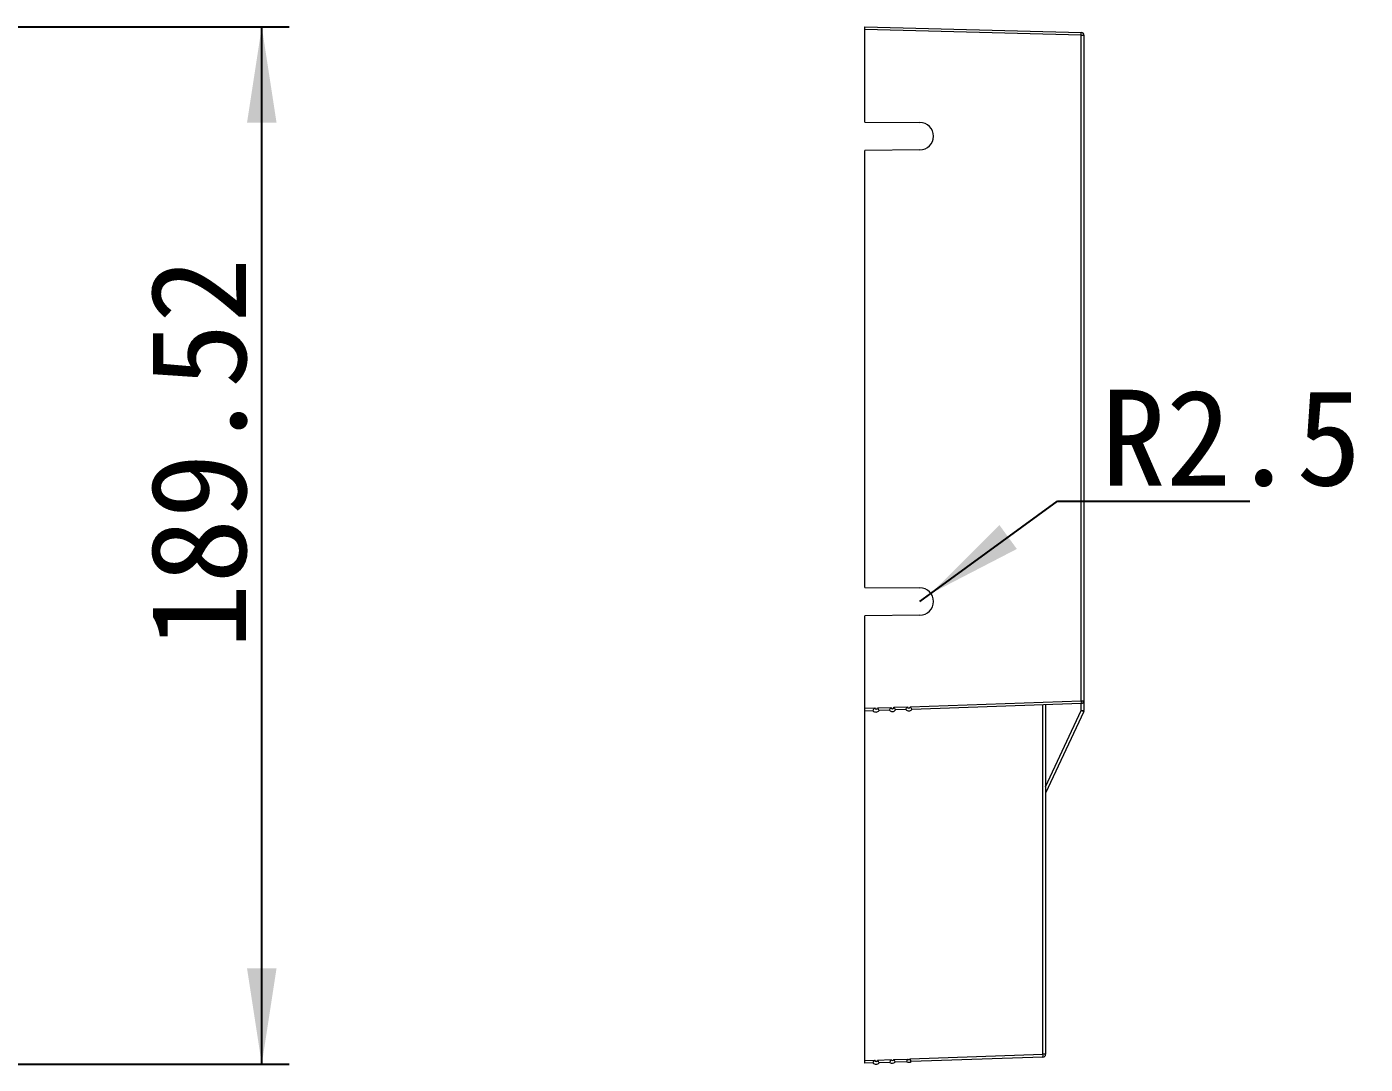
# Model space of a CAD drawing. Header units: millimetres. Extents: x 2 to 295, y 1 to 209.
# Drawn here: x 94.12 to 143.02, y 94.94 to 132.84 of the extents above; entities that cross this region are included whole.
import ezdxf

# ---------------------------------------------------------------- set-up
doc = ezdxf.new("R2010")
doc.units = ezdxf.units.MM
doc.layers.add('DIM', color=5, linetype='Continuous')
doc.styles.add('SLDTEXTSTYLE0', font='SIMSUN.TTC', dxfattribs={"width": 0.67})
doc.styles.add('SLDTEXTSTYLE14', font='SIMSUN.TTC')
doc.dimstyles.new('SLDDIMSTYLE0', dxfattribs={"dimtxt": 3.5, "dimasz": 3.5, "dimexe": 0, "dimexo": 0.0625, "dimgap": 0.875, "dimtad": 2, "dimlfac": 5, "dimrnd": 1e-09, "dimzin": 12, "dimdsep": 46, "dimtxsty": 'SLDTEXTSTYLE0', "dimsah": 1, "dimcen": 0.09, "dimadec": 0, "dimazin": 3, "dimtfac": 1, "dimtofl": 0, "dimtmove": 0, "dimatfit": 3, "dimfxl": 0, "dimfrac": 2, "dimtolj": 1, "dimtzin": 12, "dimarcsym": 0})
doc.dimstyles.new('SLDDIMSTYLE2', dxfattribs={"dimtxt": 3.5, "dimasz": 3.5, "dimexe": 0, "dimexo": 0.0625, "dimgap": 0.875, "dimtad": 0, "dimtih": 1, "dimtoh": 1, "dimlfac": 5, "dimrnd": 1e-09, "dimzin": 12, "dimdsep": 46, "dimtxsty": 'SLDTEXTSTYLE0', "dimsah": 1, "dimcen": 0, "dimadec": 0, "dimazin": 3, "dimtfac": 1, "dimtofl": 0, "dimtmove": 0, "dimatfit": 3, "dimfxl": 0, "dimfrac": 2, "dimtolj": 1, "dimtzin": 12, "dimarcsym": 0})

# ---------------------------------------------------------------- blocks, each defined once
blk = doc.blocks.new('_D')
at = {"layer": 'DIM'}
for p, q in [((93.61, 132.845), (103.71, 132.845)), ((102.71, 94.942), (102.71, 132.845)), ((93.599, 94.942), (103.71, 94.942))]:
    blk.add_line(p, q, dxfattribs=at)
for points in [[(102.71, 132.845), (102.171, 129.345), (103.248, 129.345)], [(102.71, 94.942), (103.248, 98.442), (102.171, 98.442)]]:
    blk.add_solid(points, dxfattribs=at)
at = {"layer": 'DIM', "insert": (98.637, 110.119), "char_height": 3.5, "attachment_point": 1, "rotation": 90, "style": 'SLDTEXTSTYLE14'}
blk.add_mtext('189.52', dxfattribs=at)
blk = doc.blocks.new('_D_3')
at = {"layer": 'DIM'}
for p, q in [((127.151, 112.14), (131.776, 115.513)), ((131.776, 115.513), (138.808, 115.513)), ((126.747, 111.845), (127.151, 112.14))]:
    blk.add_line(p, q, dxfattribs=at)
blk.add_solid([(127.151, 112.14), (130.296, 113.767), (129.661, 114.637)], dxfattribs=at)
at = {"layer": 'DIM', "insert": (133.363, 119.585), "char_height": 3.5, "attachment_point": 1, "style": 'SLDTEXTSTYLE14'}
blk.add_mtext('R2.5', dxfattribs=at)

msp = doc.modelspace()

# ---------------------------------------------------------------- linework, layer by layer
at = {"color": 7, "linetype": 'Continuous', "lineweight": 15}
for p, q in [((124.7469, 132.8449), (132.6495, 132.6379)), ((124.7469, 132.7449), (124.7469, 132.8449)), ((124.7469, 129.3623), (124.7469, 132.7449)), ((132.6495, 132.538), (124.7469, 132.7449)), ((132.6495, 108.2208), (132.6495, 132.538)), ((132.6495, 132.538), (132.7469, 132.538)), ((132.7469, 132.538), (132.7469, 108.2208)), ((124.7469, 129.3623), (126.7469, 129.3449)), ((126.7469, 128.3449), (124.7469, 128.3274)), ((124.7469, 112.3623), (124.7469, 128.3274)), ((124.7469, 112.3623), (126.7469, 112.3449)), ((126.7469, 111.3449), (124.7469, 111.3274)), ((124.7469, 107.9448), (124.7469, 111.3274)), ((126.3995, 108.0026), (132.6495, 108.2208)), ((132.6504, 108.1209), (126.4621, 107.9048)), ((131.2495, 95.3049), (131.2495, 108.072)), ((131.3469, 108.0754), (131.3469, 95.3049)), ((132.6495, 108.2208), (132.7469, 108.2208)), ((132.7469, 108.2208), (132.7469, 107.867)), ((124.7469, 107.9448), (125.0996, 107.9572)), ((124.7469, 107.8449), (124.7469, 107.9448)), ((125.0387, 107.8551), (124.7469, 107.8449)), ((124.7469, 95.0778), (124.7469, 107.8449)), ((125.1995, 107.9607), (125.6996, 107.9781)), ((125.6387, 107.876), (125.2621, 107.8629)), ((125.7995, 107.9816), (126.2996, 107.9991)), ((126.2387, 107.897), (125.8621, 107.8838)), ((131.3469, 105.0736), (132.6495, 107.867)), ((132.7376, 107.8248), (131.3469, 104.8426)), ((132.6495, 107.867), (132.7469, 107.867)), ((124.7469, 95.0778), (125.0996, 95.0901)), ((124.7469, 94.9778), (124.7469, 95.0778)), ((125.0387, 94.988), (124.7469, 94.9778)), ((125.1995, 95.0936), (125.702, 95.1112)), ((125.6534, 95.0095), (125.2621, 94.9958)), ((125.798, 95.1145), (126.3091, 95.1324)), ((126.2731, 95.0311), (125.8484, 95.0163)), ((126.392, 95.1353), (131.2495, 95.3049)), ((131.2504, 95.2049), (126.4297, 95.0366)), ((131.3469, 95.3049), (131.2495, 95.3049))]:
    msp.add_line(p, q, dxfattribs=at)
at = {"color": 8, "linetype": 'Continuous', "lineweight": 15}
msp.add_line((132.6495, 107.867), (132.6495, 108.1208), dxfattribs=at)
at = {"color": 7, "linetype": 'Continuous', "lineweight": 15}
for centre, radius, start, end in [((131.6941, 132.588), 0.9568, 357.00541, 2.99459), ((132.6469, 132.538), 0.1, 0, 88.5), ((126.7469, 128.8449), 0.5, 270, 90), ((126.7469, 111.8449), 0.5, 270, 90), ((131.6946, 108.1625), 0.9567, 357.50608, 3.49404), ((132.6469, 108.2208), 0.1, 272, 0), ((125.1469, 107.9589), 0.15, 223.81031, 320.19913), ((125.1495, 107.9589), 0.05, 182, 2), ((125.7469, 107.9799), 0.15, 223.81031, 320.19913), ((125.7495, 107.9799), 0.05, 182, 2), ((126.3469, 108.0008), 0.15, 223.81031, 320.19913), ((126.3495, 108.0008), 0.05, 182, 2), ((131.7477, 105.8762), 2.1856, 63.07087, 65.63056), ((132.6469, 107.867), 0.1, 335, 0), ((125.1469, 95.0919), 0.15, 223.81031, 320.19913), ((125.1495, 95.0919), 0.05, 182, 2), ((125.7469, 95.1268), 0.15, 231.44058, 312.56771), ((125.7495, 95.1268), 0.05, 198.21222, 345.78778), ((126.3469, 95.1617), 0.15, 240.51724, 303.48946), ((126.3495, 95.1617), 0.05, 215.94466, 328.05534), ((130.2946, 95.2466), 0.9567, 357.50612, 3.49402), ((131.2469, 95.3049), 0.1, 272, 0)]:
    msp.add_arc(centre, radius, start, end, dxfattribs=at)
for points, knots in [([(125.0387, 107.8551), (125.0395, 107.8551), (125.0454, 107.8688), (125.0608, 107.8993), (125.0669, 107.911), (125.0815, 107.9348), (125.0898, 107.9467), (125.0996, 107.9572)], [0, 0, 0, 0, 0.5, 0.5, 0.75, 0.75, 1, 1, 1, 1]), ([(125.2622, 107.8629), (125.2626, 107.8635), (125.2571, 107.877), (125.241, 107.9063), (125.2345, 107.9174), (125.2188, 107.9398), (125.2098, 107.951), (125.1995, 107.9607)], [0, 0, 0, 0, 0.5, 0.5, 0.75, 0.75, 1, 1, 1, 1]), ([(125.6387, 107.876), (125.6395, 107.876), (125.6454, 107.8897), (125.6608, 107.9203), (125.6669, 107.9319), (125.6815, 107.9557), (125.6898, 107.9676), (125.6996, 107.9781)], [0, 0, 0, 0, 0.5, 0.5, 0.75, 0.75, 1, 1, 1, 1]), ([(125.8622, 107.8838), (125.8626, 107.8844), (125.8571, 107.8979), (125.841, 107.9272), (125.8345, 107.9384), (125.8188, 107.9608), (125.8098, 107.9719), (125.7995, 107.9816)], [0, 0, 0, 0, 0.5, 0.5, 0.75, 0.75, 1, 1, 1, 1]), ([(126.2387, 107.897), (126.2395, 107.897), (126.2454, 107.9107), (126.2608, 107.9413), (126.2669, 107.9529), (126.2815, 107.9767), (126.2898, 107.9886), (126.2996, 107.9991)], [0, 0, 0, 0, 0.5, 0.5, 0.75, 0.75, 1, 1, 1, 1]), ([(126.4622, 107.9048), (126.4626, 107.9054), (126.4571, 107.9189), (126.441, 107.9482), (126.4345, 107.9593), (126.4188, 107.9817), (126.4098, 107.9929), (126.3995, 108.0026)], [0, 0, 0, 0, 0.5, 0.5, 0.75, 0.75, 1, 1, 1, 1]), ([(125.0387, 94.988), (125.0395, 94.9881), (125.0454, 95.0018), (125.0608, 95.0323), (125.0669, 95.0439), (125.0815, 95.0677), (125.0898, 95.0796), (125.0996, 95.0901)], [0, 0, 0, 0, 0.5, 0.5, 0.75, 0.75, 1, 1, 1, 1]), ([(125.2622, 94.9958), (125.2626, 94.9964), (125.2571, 95.0099), (125.241, 95.0393), (125.2345, 95.0504), (125.2188, 95.0728), (125.2098, 95.0839), (125.1995, 95.0936)], [0, 0, 0, 0, 0.5, 0.5, 0.75, 0.75, 1, 1, 1, 1]), ([(125.6534, 95.0095), (125.6542, 95.0095), (125.6589, 95.0223), (125.6709, 95.0519), (125.6758, 95.0634), (125.6874, 95.0873), (125.6941, 95.0998), (125.702, 95.1112)], [0, 0, 0, 0, 0.5, 0.5, 0.75, 0.75, 1, 1, 1, 1]), ([(125.8484, 95.0163), (125.8489, 95.0168), (125.8447, 95.0294), (125.832, 95.058), (125.8267, 95.0691), (125.814, 95.092), (125.8066, 95.1038), (125.798, 95.1145)], [0, 0, 0, 0, 0.5, 0.5, 0.75, 0.75, 1, 1, 1, 1]), ([(126.2731, 95.0311), (126.2738, 95.0312), (126.2773, 95.0431), (126.289, 95.0815), (126.2973, 95.1081), (126.3091, 95.1324)], [0, 0, 0, 0, 0.5, 0.5, 1, 1, 1, 1]), ([(126.4297, 95.0366), (126.4303, 95.037), (126.4273, 95.0489), (126.4148, 95.0863), (126.4053, 95.1121), (126.392, 95.1353)], [0, 0, 0, 0, 0.5, 0.5, 1, 1, 1, 1])]:
    msp.add_open_spline(points, degree=3, knots=knots, dxfattribs=at)

# ---------------------------------------------------------------- dimensions: what is measured, and where the dimension line sits
at = {"layer": 'DIM'}
dim = msp.add_linear_dim(base=(102.70958, 132.84488), p1=(92.59907, 94.94187), p2=(92.60961, 132.84488), angle=90, dimstyle='SLDDIMSTYLE0', dxfattribs=at)
dim.commit()
dim.dimension.update_dxf_attribs({"geometry": '_D', "text_midpoint": (102.70958, 114.20225), "dimtype": 160})
dim = msp.add_radius_dim(center=(126.7469, 111.8449), mpoint=(127.1509, 112.1395), dimstyle='SLDDIMSTYLE2', dxfattribs=at)
dim.commit()
dim.dimension.update_dxf_attribs({"geometry": '_D_3', "text_midpoint": (136.0855, 117.5494), "dimtype": 164})

doc.saveas('drawing.dxf')
